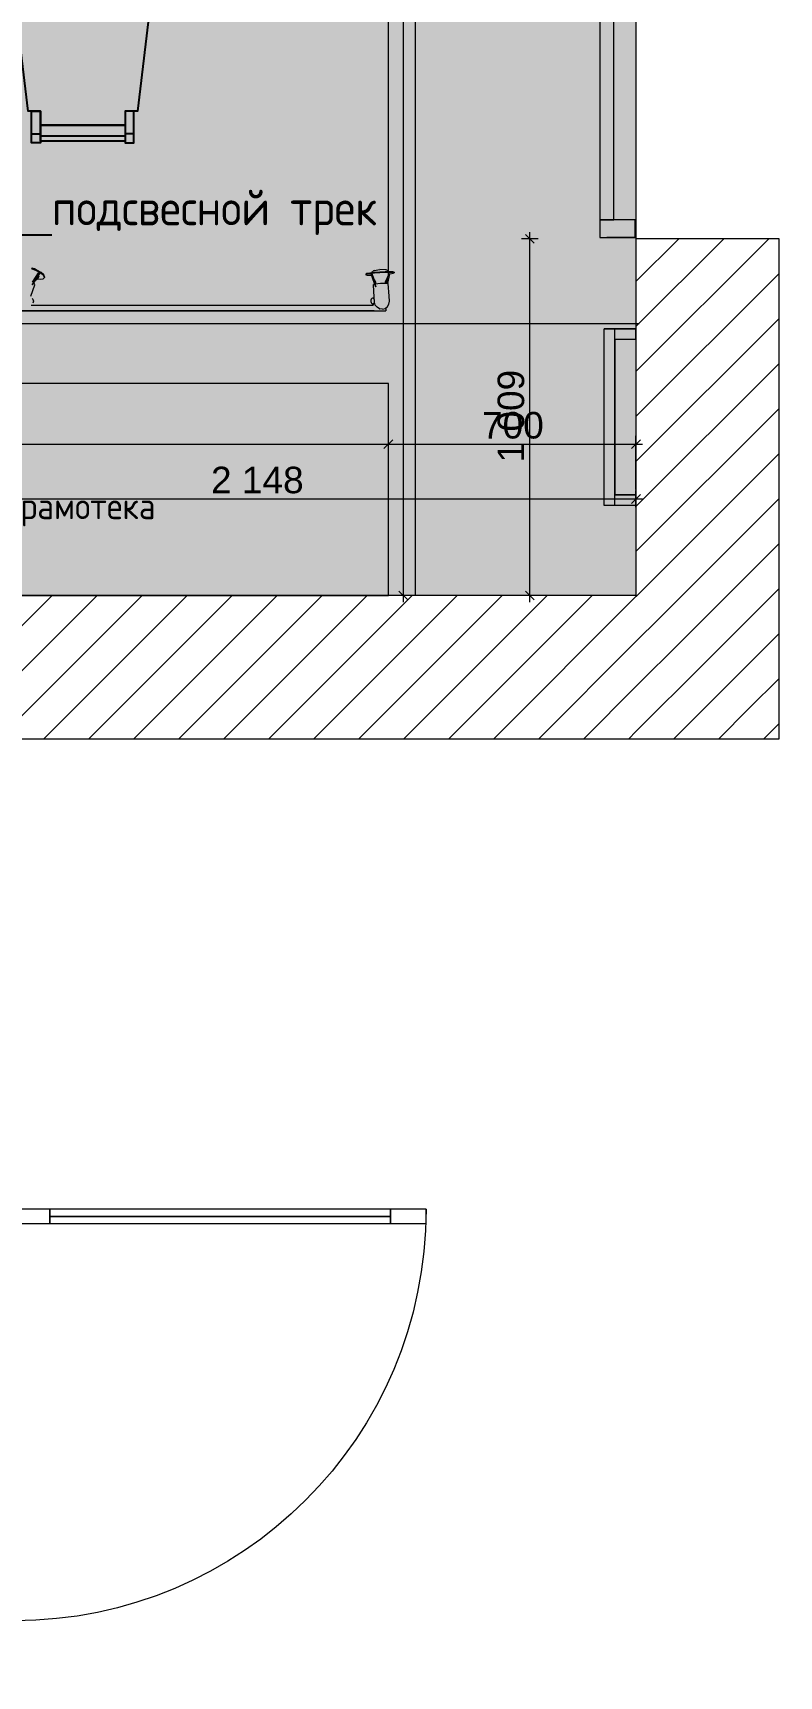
# Model space of a CAD drawing. Header units: millimetres. Extents: x 2336463 to 2579121, y 595385 to 778077.
# Drawn here: x 2487790 to 2489901, y 709188 to 713837 of the extents above; entities that cross this region are included whole.
import ezdxf

# ---------------------------------------------------------------- set-up
doc = ezdxf.new("R2010")
doc.units = ezdxf.units.MM
doc.header["$MEASUREMENT"] = 0
for name, color, linetype, lineweight in [('+комнаты_Ном._пера__1', 7, 'Continuous', 13), ('+план полов_Ном._пера__1', 7, 'Continuous', 13), ('1 Планировка_Ном._пера__1', 7, 'Continuous', 13), ('MEP - Электрооборудование.ЭО_Ном._пера__1', 7, 'Continuous', 13), ('MEP - Электрооборудование.ЭО_Ном._пера__101', 252, 'Continuous', 5), ('Двери ARCHICAD_Ном._пера__1', 7, 'Continuous', 13), ('сит план_Ном._пера__1', 7, 'Continuous', 13)]:
    doc.layers.add(name, color=color, linetype=linetype, lineweight=lineweight)
for name, color, linetype, lineweight, true_color in [('+комнаты_Ном._пера__177', 7, 'Continuous', 5, 0xf7e046), ('+обмер_Ном._пера__242', 7, 'Continuous', 13, 0x1b55b5), ('+радиаторы_Ном._пера__58', 7, 'Continuous', 5, 0xdf0000), ('+размер планировка_Ном._пера__242', 7, 'Continuous', 13, 0x1b55b5), ('1 Планировка размеры_Ном._пера__242', 7, 'Continuous', 13, 0x1b55b5), ('MEP - Электрооборудование.ЭО_Ном._пера__58', 7, 'Continuous', 5, 0xdf0000), ('Интерьер - Мебель_Ном._пера__62', 7, 'Continuous', 25, 0xaaaaaa), ('сит план_Ном._пера__87', 7, 'Continuous', 20, 0x6a6a6a)]:
    doc.layers.add(name, color=color, linetype=linetype, lineweight=lineweight, true_color=true_color)
for name, color, linetype in [('+обмер', 7, 'Continuous'), ('1 Планировка', 7, 'Continuous'), ('1 Планировка размеры', 7, 'Continuous'), ('сит план', 7, 'Continuous')]:
    doc.layers.add(name, color=color, linetype=linetype)
doc.styles.add('СГЕНЕРИР_СТИЛЬ_1', font='arial.ttf')
doc.styles.add('СГЕНЕРИР_СТИЛЬ_3', font='isocp.shx')
doc.styles.add('СГЕНЕРИР_СТИЛЬ_4', font='isocp.shx')
doc.dimstyles.new('СГЕНЕРИР_СТИЛЬ__1', dxfattribs={"dimtxt": 75, "dimasz": 23.75, "dimexe": 0.18, "dimexo": 300, "dimgap": 0, "dimtad": 1, "dimtih": 1, "dimtoh": 1, "dimdec": 0, "dimzin": 0, "dimdsep": 46, "dimtxsty": 'СГЕНЕРИР_СТИЛЬ_1', "dimblk": 'ARROWHEAD_6', "dimblk1": 'ARROWHEAD_6', "dimblk2": 'ARROWHEAD_6', "dimcen": 0.09, "dimclrd": 256, "dimclre": 256, "dimclrt": 256, "dimazin": 0, "dimtfac": 1, "dimtdec": 4, "dimtmove": 0, "dimatfit": 3, "dimfxl": 0, "dimtolj": 1, "dimtzin": 0, "dimarcsym": 0})
doc.dimstyles.new('СГЕНЕРИР_СТИЛЬ__11', dxfattribs={"dimtxt": 0.18, "dimasz": 91.2, "dimexe": 0.18, "dimexo": 0.0625, "dimgap": 0, "dimtad": 0, "dimtih": 1, "dimtoh": 1, "dimdec": 4, "dimzin": 0, "dimdsep": 46, "dimcen": 0.09, "dimadec": 0, "dimazin": 0, "dimtfac": 1, "dimtdec": 4, "dimtmove": 0, "dimatfit": 3, "dimldrblk": 'ARROWHEAD_11', "dimfxl": 0, "dimtolj": 1, "dimtzin": 0, "dimarcsym": 0})
doc.dimstyles.new('СГЕНЕРИР_СТИЛЬ__2', dxfattribs={"dimtxt": 75, "dimasz": 23.75, "dimexe": 0.18, "dimexo": 300, "dimgap": 0, "dimtad": 1, "dimdec": 0, "dimzin": 0, "dimdsep": 46, "dimtxsty": 'СГЕНЕРИР_СТИЛЬ_1', "dimblk": 'ARROWHEAD_6', "dimblk1": 'ARROWHEAD_6', "dimblk2": 'ARROWHEAD_6', "dimcen": 0.09, "dimclrd": 256, "dimclre": 256, "dimclrt": 256, "dimazin": 0, "dimtfac": 1, "dimtdec": 4, "dimtmove": 0, "dimatfit": 3, "dimfxl": 0, "dimtolj": 1, "dimtzin": 0, "dimarcsym": 0})
pattern_1 = [(45, (2086872.015, 585813.69), (-63.639609, 63.639609), [])]

# ---------------------------------------------------------------- blocks, each defined once
blk = doc.blocks.new('Перекрытие_10', base_point=(2485748.3, 712844.9))
at = {"layer": '1 Планировка_Ном._пера__1', "color": 7, "linetype": 'Continuous', "lineweight": 13, "flags": 128}
blk.add_lwpolyline([(2485748.3, 712844.9), (2485748.3, 712245.3), (2488795.8, 712245.3), (2488795.8, 712844.9)], close=True, dxfattribs=at)
blk = doc.blocks.new('Однопольная Дверь 25_2')
at = {"layer": 'Двери ARCHICAD_Ном._пера__1', "color": 7, "linetype": 'Continuous', "lineweight": 13}
for p, q in [((542, 1064), (542, 1164)), ((542, 1164), (582, 1164)), ((582, 1164), (582, 1064)), ((582, 1064), (542, 1064)), ((562, 1064), (562, 100)), ((542, 0), (542, 100)), ((542, 100), (582, 100)), ((582, 100), (582, 0)), ((-647, 0), (-647, 19)), ((-647, 19), (-597, 19)), ((-597, 0), (-647, 0)), ((-610, 0), (-647, 0)), ((-610, 0), (-647, 0)), ((-582, 0), (-610, 0)), ((-610, 0), (-610, -115)), ((-610, 0), (-610, -115)), ((-610, 0), (-610, -115)), ((-597, 19), (-597, 0)), ((-582, -40), (-582, 0)), ((582, 0), (542, 0)), ((610, 0), (582, 0)), ((582, 0), (582, -40)), ((597, 19), (647, 19)), ((597, 0), (597, 19)), ((647, 0), (597, 0)), ((610, -115), (610, 0)), ((610, 0), (610, -115)), ((610, 0), (610, -115)), ((610, 0), (647, 0)), ((610, 0), (647, 0)), ((647, 19), (647, 0)), ((-570, -40), (-582, -40)), ((-570, -115), (-570, -40)), ((582, -40), (570, -40)), ((570, -40), (570, -115)), ((-610, -150), (-610, -115)), ((-610, -115), (-585, -115)), ((-610, -115), (-570, -115)), ((-610, -115), (-610, -150)), ((-610, -115), (-610, -150)), ((-585, -115), (-585, -150)), ((570, -115), (610, -115)), ((585, -150), (585, -115)), ((585, -115), (610, -115)), ((610, -115), (610, -150)), ((610, -115), (610, -150)), ((610, -115), (610, -150)), ((-647, -169), (-647, -150)), ((-647, -150), (-597, -150)), ((-610, -150), (-647, -150)), ((-610, -150), (-647, -150)), ((-597, -169), (-647, -169)), ((-585, -150), (-610, -150)), ((-597, -150), (-597, -169)), ((610, -150), (585, -150)), ((597, -150), (647, -150)), ((597, -169), (597, -150)), ((647, -169), (597, -169)), ((610, -150), (647, -150)), ((610, -150), (647, -150)), ((647, -150), (647, -169))]:
    blk.add_line(p, q, dxfattribs=at)
at = {"layer": 'Двери ARCHICAD_Ном._пера__1', "color": 7, "linetype": 'Continuous', "lineweight": 13, "flags": 128}
for points in [[(562, 1064), (562, 100), (542, 100), (542, 1064)], [(582, 1064), (582, 100), (562, 100), (562, 1064)]]:
    blk.add_lwpolyline(points, close=True, dxfattribs=at)
at = {"layer": 'Двери ARCHICAD_Ном._пера__1', "color": 7, "linetype": 'Continuous', "lineweight": 13}
blk.add_arc((582, 0), 1164, 90, 180, dxfattribs=at)
blk = doc.blocks.new('Стена_191', base_point=(2487737.9, 692966.8))
at = {"layer": 'Двери ARCHICAD_Ном._пера__1', "color": 7, "linetype": 'Continuous', "lineweight": 13, "xscale": -1, "zscale": 1000, "rotation": 269.9989164459284}
blk.add_blockref('Однопольная Дверь 25_2', (2487738.3, 709926.9), dxfattribs=at)
blk = doc.blocks.new('Стена_194', base_point=(2487738.3, 711840.1))
at = {"layer": 'сит план_Ном._пера__87', "linetype": 'Continuous', "lineweight": 20, "true_color": 0x6a6a6a}
h = blk.add_hatch(dxfattribs=at)
h.set_pattern_fill('Блоки_Бетонные_Эффективные', color=251, style=0, pattern_type=2)
h.set_pattern_definition(pattern_1)
h.paths.add_polyline_path([(2489496.3, 712245.1), (2487738.3, 712245.1), (2487738.3, 711840.1), (2489496.3, 711840.1)])
h = blk.add_hatch(dxfattribs=at)
h.set_pattern_fill('Блоки_Бетонные_Эффективные', color=251, style=0, pattern_type=2)
h.set_pattern_definition(pattern_1)
h.paths.add_polyline_path([(2489496.3, 712245.1), (2489901.3, 711840.1), (2489901.3, 712245.1)])
h = blk.add_hatch(dxfattribs=at)
h.set_pattern_fill('Блоки_Бетонные_Эффективные', color=251, style=0, pattern_type=2)
h.set_pattern_definition(pattern_1)
h.paths.add_polyline_path([(2489496.3, 711840.1), (2489901.3, 711840.1), (2489496.3, 712245.1)])
at = {"layer": 'сит план_Ном._пера__1', "color": 7, "linetype": 'Continuous', "lineweight": 13, "flags": 128}
for points in [[(2489496.3, 712245.1), (2487348.3, 712245.1)], [(2489901.3, 711840.1), (2489901.3, 712245.1)], [(2487738.3, 711840.1), (2489901.3, 711840.1)]]:
    blk.add_lwpolyline(points, dxfattribs=at)
blk = doc.blocks.new('Стена_195', base_point=(2489901.3, 711840.1))
at = {"layer": 'сит план_Ном._пера__87', "linetype": 'Continuous', "lineweight": 20, "true_color": 0x6a6a6a}
h = blk.add_hatch(dxfattribs=at)
h.set_pattern_fill('Блоки_Бетонные_Эффективные', color=251, style=0, pattern_type=2)
h.set_pattern_definition(pattern_1)
h.paths.add_polyline_path([(2489901.3, 712245.1), (2489901.3, 713254.3), (2489496.3, 713254.3), (2489496.3, 712245.1)])
at = {"layer": 'сит план_Ном._пера__1', "color": 7, "linetype": 'Continuous', "lineweight": 13, "flags": 128}
for points in [[(2489901.3, 713254.3), (2489496.3, 713254.3)], [(2489496.3, 713254.3), (2489496.3, 712245.1)], [(2489901.3, 712245.1), (2489901.3, 713254.3)]]:
    blk.add_lwpolyline(points, dxfattribs=at)
blk = doc.blocks.new('Ворота Гаражные Раздвижные Вертикальные 25_2')
at = {"layer": 'Двери ARCHICAD_Ном._пера__1', "color": 7, "linetype": 'Continuous', "lineweight": 13}
for p, q in [((-1707.5, 0), (-1757.5, 0)), ((-1757.5, 0), (-1757.5, -100)), ((1707.5, 0), (-1707.5, 0)), ((-1707.5, 0), (-1707.5, -40)), ((-1707.5, -100), (-1707.5, 0)), ((1707.5, -40), (1707.5, 0)), ((1757.5, 0), (1707.5, 0)), ((1707.5, 0), (1707.5, -100)), ((1757.5, -100), (1757.5, 0)), ((-1757.5, -100), (-1757.5, -20)), ((-1757.5, -100), (-1757.5, -20)), ((-1707.5, -40), (1707.5, -40)), ((1757.5, -100), (1757.5, -20)), ((1757.5, -100), (1757.5, -20)), ((-1757.5, -100), (-1707.5, -100)), ((1707.5, -100), (1757.5, -100))]:
    blk.add_line(p, q, dxfattribs=at)
blk = doc.blocks.new('Стена_196', base_point=(2489493.7, 713257.9))
at = {"layer": 'сит план_Ном._пера__1', "color": 7, "linetype": 'Continuous', "lineweight": 13}
for p, q in [((2489493.7, 716772.9), (2489413.7, 716772.9)), ((2489493.7, 713257.9), (2489413.7, 713257.9))]:
    blk.add_line(p, q, dxfattribs=at)
at = {"layer": 'Двери ARCHICAD_Ном._пера__1', "color": 7, "linetype": 'Continuous', "lineweight": 13, "zscale": 1000, "rotation": 90}
blk.add_blockref('Ворота Гаражные Раздвижные Вертикальные 25_2', (2489393.7, 715015.4), dxfattribs=at)
blk = doc.blocks.new('Обеденная Группа с Прямоугольным Столом 25')
at = {"layer": 'Интерьер - Мебель_Ном._пера__62', "color": 253, "linetype": 'Continuous', "lineweight": 25, "true_color": 0xaaaaaa}
for p, q in [((655.3, 1075), (680.3, 1075)), ((680.3, 1080), (919.7, 1080)), ((944.7, 1075), (919.7, 1075))]:
    blk.add_line(p, q, dxfattribs=at)
at = {"layer": 'Интерьер - Мебель_Ном._пера__62', "color": 253, "linetype": 'Continuous', "lineweight": 25, "true_color": 0xaaaaaa, "flags": 128}
for points in [[(655.3, 1010), (680.3, 1010), (680.3, 1100), (655.3, 1100)], [(680.3, 1050), (919.7, 1050), (919.7, 1095), (680.3, 1095)], [(944.7, 1010), (919.7, 1010), (919.7, 1100), (944.7, 1100)], [(600, 630), (1000, 630), (954.8, 1010), (919.7, 1010), (919.7, 1050), (680.3, 1050), (680.3, 1010), (645.2, 1010)]]:
    blk.add_lwpolyline(points, close=True, dxfattribs=at)
blk = doc.blocks.new('Радиатор с Горизонтальными Трубами 25')
at = {"layer": '+радиаторы_Ном._пера__58', "color": 12, "linetype": 'Continuous', "lineweight": 5, "true_color": 0xdf0000}
for p, q in [((0, 90), (0, 0)), ((0, 90), (30, 90)), ((30, 90), (30, 30)), ((470, 90), (470, 30)), ((470, 90), (500, 90)), ((500, 90), (500, 0)), ((0, 30), (500, 30)), ((0, 0), (500, 0))]:
    blk.add_line(p, q, dxfattribs=at)
at = {"layer": '+радиаторы_Ном._пера__58', "color": 12, "linetype": 'Continuous', "lineweight": 5, "true_color": 0xdf0000, "flags": 128}
blk.add_lwpolyline([(0, 90), (0, 0), (500, 0), (500, 90), (470, 90), (470, 30), (30, 30), (30, 90)], close=True, dxfattribs=at)
blk = doc.blocks.new('Набор Источников Света Настенный 25')
at = {"layer": 'MEP - Электрооборудование.ЭО_Ном._пера__58', "color": 12, "linetype": 'Continuous', "lineweight": 5, "true_color": 0xdf0000}
for p, q in [((1500, 0), (-1500, 0)), ((-1508.7, -19.6), (-1509.8, -27.7)), ((-1509.8, -27.7), (-1508.8, -41.6)), ((-1508.8, -41.6), (-1506.4, -77.3)), ((-1504.6, -12.5), (-1508.7, -19.6)), ((-1498.2, -7.5), (-1504.6, -12.5)), ((-1500, -8), (-1500, 0)), ((-1500, -8.9), (-1500, -8)), ((-1497.6, -7.2), (-1498.2, -7.5)), ((-1490.2, -5.3), (-1497.6, -7.2)), ((-1490.2, -5.3), (-1482.8, -6.2)), ((-1482.1, -6.4), (-1482.8, -6.2)), ((-1482.1, -6.4), (-1475, -10.4)), ((-1475, -10.4), (-1470, -16.9)), ((-1470, -16.9), (-1467.9, -24.8)), ((-1467.1, -22.9), (-1467.9, -25.1)), ((-1467.9, -24.8), (-1466.9, -38.7)), ((-1467.4, -32.3), (-1466.3, -34.2)), ((-1465.4, -20.9), (-1467.1, -22.9)), ((-1467.1, -36), (-1462.2, -36)), ((-1466.9, -38.7), (-1464.5, -74.4)), ((-1466.3, -34.2), (-1464.4, -35.7)), ((-1466, -20), (-1463.3, -20)), ((-1463.3, -20), (-1465.4, -20.9)), ((-1464.4, -35.7), (-1462.2, -36)), ((-496.4, -16), (-1463.6, -16)), ((-1463.6, -20), (-1463.6, -16)), ((-1461.2, -20.3), (-1463.3, -20)), ((-1462.2, -36), (-1460.2, -35.1)), ((-1459.3, -21.8), (-1461.2, -20.3)), ((-1460.2, -35.1), (-1458.5, -33.1)), ((-1457.9, -24.2), (-1459.3, -21.8)), ((-1458.5, -33.1), (-1457.5, -30.3)), ((-1457.3, -27.2), (-1457.9, -24.2)), ((-1457.5, -30.3), (-1457.3, -27.2)), ((-495.6, -41.9), (-506.7, -74.2)), ((-502.7, -27.6), (-502.1, -24.5)), ((-502.4, -30.6), (-502.7, -27.6)), ((-501.3, -33.3), (-502.4, -30.6)), ((-502.1, -24.5), (-500.8, -22)), ((-499.5, -35.2), (-501.3, -33.3)), ((-1510.5, -105.4), (-1504, -77.8)), ((-1506.4, -77.3), (-1506.4, -77.4)), ((-1506.4, -77.4), (-1504.6, -77.8)), ((-1501.4, -77.9), (-1505.3, -96.4)), ((-1504.6, -77.8), (-1499.9, -78)), ((-1500.7, -77.9), (-1504.3, -95)), ((-1498.5, -83.2), (-1504.2, -94.8)), ((-1499.9, -78), (-1493, -77.8)), ((-1498.2, -77.9), (-1498.5, -83.2)), ((-1493, -77.8), (-1485, -77.4)), ((-1485, -77.4), (-1477, -76.7)), ((-1477, -76.7), (-1471.1, -76)), ((-1472.6, -76.2), (-1471.5, -81.3)), ((-1457.8, -105.4), (-1471.7, -68.2)), ((-1471.5, -81.3), (-1467.3, -87.7)), ((-1471.3, -76), (-1461.1, -105.4)), ((-1457.1, -105.3), (-1470.8, -68.6)), ((-1468.2, -75.5), (-1465.9, -75.1)), ((-1465.9, -75.1), (-1464.5, -74.5)), ((-1464.5, -74.4), (-1464.5, -74.5)), ((-530.4, -91.2), (-533.9, -95)), ((-521.7, -89.9), (-530.4, -91.2)), ((-513.3, -90.8), (-521.7, -89.9)), ((-521.4, -107.2), (-499.2, -74)), ((-520.8, -107.7), (-498.3, -74)), ((-500.5, -81.2), (-517.6, -107.7)), ((-513.9, -91.1), (-516, -93.3)), ((-509.5, -88.6), (-513.9, -91.1)), ((-508.2, -87.5), (-509.5, -88.6)), ((-506.7, -74.2), (-505.5, -77.2)), ((-506.7, -74.2), (-506.7, -74.2)), ((-505.5, -77.2), (-502.8, -79.5)), ((-1520.7, -106.8), (-1523.4, -108)), ((-1523.4, -108), (-1520, -108.9)), ((-1523.2, -110), (-1523.4, -108)), ((-1523.2, -110), (-1519.8, -110.9)), ((-1512.3, -105.3), (-1520.7, -106.8)), ((-1520, -108.9), (-1511, -109.2)), ((-1519.8, -110.9), (-1510.9, -111.2)), ((-1510.4, -105), (-1512.3, -105.3)), ((-1511, -109.2), (-1497.9, -108.9)), ((-1510.9, -111.2), (-1497.7, -110.9)), ((-1508, -105.4), (-1510.5, -105.4)), ((-1507.4, -99.5), (-1508.3, -103.2)), ((-1508.3, -103.2), (-1507.9, -107)), ((-1504.2, -94.8), (-1507.4, -99.5)), ((-1506.4, -111.1), (-1504, -114.1)), ((-1504, -114.1), (-1500.5, -116.2)), ((-1500.5, -116.2), (-1499, -116.6)), ((-1499, -116.6), (-1482.6, -117.7)), ((-1497.9, -108.9), (-1482.5, -108)), ((-1497.7, -110.9), (-1482.4, -110)), ((-1466.3, -114.3), (-1482.6, -117.7)), ((-1482.5, -108), (-1467.3, -106.8)), ((-1482.4, -110), (-1467.2, -108.7)), ((-1467.3, -106.8), (-1454.6, -105.3)), ((-1467.2, -108.7), (-1454.5, -107.3)), ((-1466.3, -114.3), (-1465.1, -113.8)), ((-1462, -111.2), (-1465.1, -113.8)), ((-1460, -107.9), (-1462, -111.2)), ((-1461.1, -105.4), (-1457.8, -105.4)), ((-1455.9, -101.4), (-1458.6, -101.4)), ((-1457.1, -105.3), (-1457.8, -105.4)), ((-1447, -101.7), (-1455.9, -101.4)), ((-1454.6, -105.3), (-1446.3, -103.8)), ((-1454.5, -107.3), (-1446.1, -105.8)), ((-1443.6, -102.5), (-1447, -101.7)), ((-1446.3, -103.8), (-1443.6, -102.5)), ((-1446.1, -105.8), (-1443.4, -104.5)), ((-1443.4, -104.5), (-1443.6, -102.5)), ((-534.5, -96.8), (-533.9, -95)), ((-534.5, -96.8), (-532.2, -102.4)), ((-533.9, -95), (-531.6, -100.6)), ((-532.2, -102.4), (-524.5, -109)), ((-531.6, -100.6), (-523.9, -107.2)), ((-524.5, -109), (-512.5, -115.7)), ((-523.9, -107.2), (-511.9, -113.9)), ((-521.4, -107.2), (-520.8, -107.7)), ((-517.6, -107.7), (-520.8, -107.7)), ((-518.1, -96.3), (-519.2, -99.7)), ((-516, -93.3), (-518.1, -96.3)), ((-512.5, -115.7), (-498.1, -121.3)), ((-511.9, -113.9), (-497.5, -119.5)), ((-510.8, -116.4), (-506.1, -119)), ((-506.1, -119), (-499.6, -121.5))]:
    blk.add_line(p, q, dxfattribs=at)
blk = doc.blocks.new('*D2330', base_point=(2086872, 585813.7))
at = {"layer": '1 Планировка размеры_Ном._пера__242', "color": 152, "linetype": 'Continuous', "lineweight": 13, "true_color": 0x1b55b5}
for p, q in [((2488343.8, 715911.6), (2488318.8, 715886.6)), ((2488331.3, 714325.7), (2488331.3, 715922.5)), ((2488783.3, 715886.6), (2488808.3, 715911.6)), ((2488795.8, 713144.9), (2488795.8, 715922.5)), ((2488331.3, 715899.1), (2488795.8, 715899.1)), ((2488795.8, 715899.1), (2488814.6, 715899.1))]:
    blk.add_line(p, q, dxfattribs=at)
at = {"layer": '1 Планировка размеры_Ном._пера__242', "color": 152, "lineweight": 13, "true_color": 0x1b55b5, "insert": (2488478.2, 715914.1), "char_height": 75, "attachment_point": 7, "style": 'СГЕНЕРИР_СТИЛЬ_1'}
blk.add_mtext('\\A1;{\\pql;\\fArial|b0|i0|c204|p38;465}', dxfattribs=at)
blk = doc.blocks.new('ARROWHEAD_6')
at = {"color": 0, "linetype": 'Continuous', "lineweight": 0}
for p, q in [((0, 0), (-1, 0)), ((-0.5, -0.5), (0.5, 0.5))]:
    blk.add_line(p, q, dxfattribs=at)
blk = doc.blocks.new('*D2334', base_point=(2086872, 585813.7))
at = {"layer": '1 Планировка размеры_Ном._пера__242', "color": 152, "linetype": 'Continuous', "lineweight": 13, "true_color": 0x1b55b5}
for p, q in [((2488031.3, 714025.7), (2487024.9, 714025.7)), ((2487035.9, 714038.2), (2487060.9, 714013.2)), ((2487048.4, 712844.9), (2487048.4, 714025.7)), ((2487071.8, 712844.9), (2486048.3, 712844.9)), ((2487035.9, 712857.4), (2487060.9, 712832.4))]:
    blk.add_line(p, q, dxfattribs=at)
at = {"layer": '1 Планировка размеры_Ном._пера__242', "color": 152, "lineweight": 13, "true_color": 0x1b55b5, "insert": (2487033.4, 713307.1), "char_height": 75, "attachment_point": 7, "rotation": 90, "style": 'СГЕНЕРИР_СТИЛЬ_1'}
blk.add_mtext('\\A1;{\\pql;\\fArial|b0|i0|c204|p38;1\xa0181}', dxfattribs=at)
blk = doc.blocks.new('*D2552', base_point=(2086872, 585813.7))
at = {"layer": '+обмер_Ном._пера__242', "color": 152, "linetype": 'Continuous', "lineweight": 13, "true_color": 0x1b55b5}
for p, q in [((2487329.5, 712518.4), (2487348.3, 712518.4)), ((2487360.8, 712530.9), (2487335.8, 712505.9)), ((2487348.3, 712494.9), (2487348.3, 712541.8)), ((2487348.3, 712518.4), (2489496.3, 712518.4)), ((2489483.8, 712505.9), (2489508.8, 712530.9)), ((2489496.3, 712494.9), (2489496.3, 712541.8)), ((2489496.3, 712518.4), (2489515, 712518.4))]:
    blk.add_line(p, q, dxfattribs=at)
at = {"layer": '+обмер_Ном._пера__242', "color": 152, "lineweight": 13, "true_color": 0x1b55b5, "insert": (2488294.1, 712533.4), "char_height": 75, "attachment_point": 7, "style": 'СГЕНЕРИР_СТИЛЬ_1'}
blk.add_mtext('\\A1;{\\pql;\\fArial|b0|i0|c204|p38;2\xa0148}', dxfattribs=at)
blk = doc.blocks.new('*D2583', base_point=(2086872, 585813.7))
at = {"layer": '+обмер_Ном._пера__242', "color": 152, "linetype": 'Continuous', "lineweight": 13, "true_color": 0x1b55b5}
for p, q in [((2489219.4, 713254.3), (2489172.6, 713254.3)), ((2489208.5, 713241.8), (2489183.5, 713266.8)), ((2489196, 713254.3), (2489196, 713273)), ((2489196, 712245.1), (2489196, 713254.3)), ((2489219.4, 712245.1), (2489172.6, 712245.1)), ((2489183.5, 712257.6), (2489208.5, 712232.6)), ((2489196, 712226.3), (2489196, 712245.1))]:
    blk.add_line(p, q, dxfattribs=at)
at = {"layer": '+обмер_Ном._пера__242', "color": 152, "lineweight": 13, "true_color": 0x1b55b5, "insert": (2489181, 712621.5), "char_height": 75, "attachment_point": 7, "rotation": 90, "style": 'СГЕНЕРИР_СТИЛЬ_1'}
blk.add_mtext('\\A1;{\\pql;\\fArial|b0|i0|c204|p38;1\xa0009}', dxfattribs=at)
blk = doc.blocks.new('*D2607', base_point=(2086872, 585813.7))
at = {"layer": '+обмер_Ном._пера__242', "color": 152, "linetype": 'Continuous', "lineweight": 13, "true_color": 0x1b55b5}
for p, q in [((2488838.2, 716951.3), (2488838.2, 716970)), ((2488861.6, 716951.3), (2486682.1, 716951.3)), ((2488850.7, 716938.8), (2488825.7, 716963.8)), ((2488838.2, 712245.1), (2488838.2, 716951.3)), ((2488861.6, 712245.1), (2487648.3, 712245.1)), ((2488825.7, 712257.6), (2488850.7, 712232.6)), ((2488838.2, 712226.3), (2488838.2, 712245.1))]:
    blk.add_line(p, q, dxfattribs=at)
at = {"layer": '+обмер_Ном._пера__242', "color": 152, "lineweight": 13, "true_color": 0x1b55b5, "insert": (2488823.2, 714470), "char_height": 75, "attachment_point": 7, "rotation": 90, "style": 'СГЕНЕРИР_СТИЛЬ_1'}
blk.add_mtext('\\A1;{\\pql;\\fArial|b0|i0|c204|p38;4\xa0706}', dxfattribs=at)
blk = doc.blocks.new('*D3296', base_point=(2086872, 585813.7))
at = {"layer": '1 Планировка размеры_Ном._пера__242', "color": 152, "linetype": 'Continuous', "lineweight": 13, "true_color": 0x1b55b5}
for p, q in [((2485748.3, 712649.8), (2485748.3, 712696.7)), ((2488795.8, 712649.8), (2488795.8, 712696.7)), ((2485729.5, 712673.2), (2485748.3, 712673.2)), ((2485760.8, 712685.7), (2485735.8, 712660.7)), ((2485748.3, 712673.2), (2488795.8, 712673.2)), ((2488808.3, 712685.7), (2488783.3, 712660.7))]:
    blk.add_line(p, q, dxfattribs=at)
at = {"layer": '1 Планировка размеры_Ном._пера__242', "color": 152, "lineweight": 13, "true_color": 0x1b55b5, "insert": (2487143.8, 712688.2), "char_height": 75, "attachment_point": 7, "style": 'СГЕНЕРИР_СТИЛЬ_1'}
blk.add_mtext('\\A1;{\\pql;\\fArial|b0|i0|c204|p38;3\xa0048}', dxfattribs=at)
blk = doc.blocks.new('*D3297', base_point=(2086872, 585813.7))
at = {"layer": '1 Планировка размеры_Ном._пера__242', "color": 152, "linetype": 'Continuous', "lineweight": 13, "true_color": 0x1b55b5}
for p, q in [((2488795.8, 712649.8), (2488795.8, 712696.7)), ((2489496.3, 712545.1), (2489496.3, 712696.7)), ((2488808.3, 712685.7), (2488783.3, 712660.7)), ((2488795.8, 712673.2), (2489496.3, 712673.2)), ((2489483.8, 712660.7), (2489508.8, 712685.7)), ((2489496.3, 712673.2), (2489515, 712673.2))]:
    blk.add_line(p, q, dxfattribs=at)
at = {"layer": '1 Планировка размеры_Ном._пера__242', "color": 152, "lineweight": 13, "true_color": 0x1b55b5, "insert": (2489060.7, 712688.2), "char_height": 75, "attachment_point": 7, "style": 'СГЕНЕРИР_СТИЛЬ_1'}
blk.add_mtext('\\A1;{\\pql;\\fArial|b0|i0|c204|p38;700}', dxfattribs=at)
blk = doc.blocks.new('ARROWHEAD_11')
at = {"color": 0, "linetype": 'Continuous', "lineweight": 0}
blk.add_line((0, 0), (-1, 0), dxfattribs=at)
at = {"color": 0, "linetype": 'Continuous', "lineweight": 0, "const_width": 0.25, "flags": 128}
blk.add_lwpolyline([(-0.125, 0, 1), (0.125, 0, 1)], format="xyb", close=True, dxfattribs=at)

msp = doc.modelspace()

# ---------------------------------------------------------------- hatches: boundary and pattern name
at = {"layer": '+комнаты_Ном._пера__177', "linetype": 'Continuous', "lineweight": 0, "true_color": 0x3d3811}
h = msp.add_hatch(color=48, dxfattribs=at)
h.paths.add_polyline_path([(2480886.4, 712830.7), (2480886.4, 717258.1), (2482252.3, 717258.1), (2482252.3, 716570.8), (2482752.4, 716570.8), (2482752.4, 716951.3), (2489496.3, 716951.3), (2489496.3, 712245.1), (2487348.3, 712245.1), (2487348.3, 712127), (2483444.5, 712127), (2482994, 712127), (2481140.3, 712127), (2481140.3, 712597.5), (2481140.3, 712830.7)])
h.paths.add_polyline_path([(2482703.1, 713805.5), (2482703.1, 712597.5), (2482994, 712597.5), (2482994, 712937.3), (2483444.5, 712937.3), (2483444.5, 713537.3), (2483003.3, 713537.3), (2483003.3, 713805.5)], flags=0)
at = {"layer": '+план полов_Ном._пера__1', "linetype": 'Continuous', "lineweight": 13}
h = msp.add_hatch(dxfattribs=at)
h.set_pattern_fill('Сетка_1200х1200', style=0, pattern_type=2)
h.set_pattern_definition([(0, (2086872, 585813.7), (0, 1200), []), (90, (2086872, 585813.7), (-1200, 0), [])])
h.paths.add_polyline_path([(2478948.1, 710628.3), (2478948.1, 710879.9), (2473847.1, 710879.9), (2473847.1, 712656.4), (2473848.4, 712656.4), (2473848.4, 713484.4), (2474150.3, 713484.4), (2474150.3, 713861), (2474150.3, 714834.8), (2474655.3, 714834.8), (2474655.3, 715512.1), (2474052.4, 715512.1), (2474052.4, 716500.4), (2474050.3, 716500.4), (2474050.3, 716965.8), (2477335.2, 716965.8), (2477335.2, 717312), (2479008.9, 717312), (2479008.9, 716985.8), (2479267.2, 716985.8), (2480877.3, 716985.8), (2480877.3, 717315.8), (2482252.3, 717315.8), (2482252.3, 716570.8), (2482755, 716570.8), (2482755, 716961), (2484448.1, 716961), (2484727.4, 716961), (2484727.4, 717281.3), (2486379.8, 717281.3), (2486379.8, 716944.3), (2486588.1, 716944.3), (2486588.1, 716945.3), (2489504.9, 716945.3), (2489504.9, 712656.7), (2489504.9, 712245.1), (2487540, 712245.1), (2487540, 712245.9), (2487348.6, 712245.9), (2485984.9, 712245.9), (2485984.9, 712125.1), (2487348.6, 712125.1), (2487348.6, 711366.5), (2487540, 711366.5), (2487579.8, 711366.5), (2487579.8, 709148.7), (2487579.8, 709135.4), (2485986.6, 709135.4), (2485986.6, 708847.9), (2485986.7, 708847.9), (2485986.7, 701807.7), (2485986.7, 701507.1), (2485986.7, 697660.1), (2485988, 697660.1), (2485988, 694310.7), (2485986.7, 694310.7), (2485986.7, 694010.7), (2487589.3, 694010.7), (2487589.3, 690742.6), (2487516.5, 690736.1, -0.000118), (2487516.6, 690735.6), (2487587.2, 690742.4, -0.000396), (2487587.3, 690740.2, -0.342625), (2486386.8, 689334.6, -0.000421), (2486384.5, 689334.3), (2486384.8, 689332.2), (2483593.3, 689332.2), (2479499.4, 689332.2), (2478989.4, 689332.2), (2478989.4, 690566.8), (2478899.4, 690566.8), (2478899.4, 692071.8), (2479409.7, 692071.8), (2479409.7, 692610.8), (2478994.4, 692610.8), (2478994.4, 693615.4), (2479499.4, 693615.4), (2481099.4, 693615.4), (2481099.4, 694103.2), (2482744.3, 694103.2), (2482744.3, 693615.4), (2483349.3, 693615.4), (2483349.3, 694010.7), (2484745.7, 694010.7), (2484745.7, 697660.1), (2484747.1, 697660.1), (2484747.1, 701507.1), (2484747.1, 702214.4), (2483392.7, 702214.4), (2483392.7, 704178), (2482933.1, 704178), (2482698.2, 704178), (2482698.2, 701224.7), (2481074.4, 701224.7), (2481074.4, 704011), (2480462.2, 704011), (2480462.2, 703617), (2479416.3, 703617), (2479416.3, 703616.4), (2478567.2, 703616.4), (2478567.2, 703599.4), (2475467.2, 703599.4), (2475467.2, 705401.1), (2473877.2, 705401.1), (2473877.2, 706611.6), (2474188.4, 706611.6), (2474188.4, 707984.1), (2473844.2, 707984.1), (2473844.2, 710628.3)])
h.paths.add_polyline_path([(2480553.3, 710237), (2480841.9, 710237), (2480841.9, 708271.4), (2480841.9, 707227.4), (2480841.9, 706912.3), (2481733.8, 706912.3), (2481733.8, 706985.3), (2482661.5, 706985.3), (2482661.5, 706602.6), (2482663.2, 706602.6), (2482663.2, 705692.7), (2482659.9, 705692.7), (2482659.9, 705398.6), (2484744.3, 705398.6), (2484744.3, 709982), (2482588.8, 709982), (2482588.8, 709923.7), (2481714, 709923.7), (2481714, 709985.2), (2481141.6, 709985.2), (2481141.6, 711620.7), (2481680.9, 711620.7), (2482703.1, 711620.7), (2482703.1, 712596), (2483444, 712596), (2483444, 712927.6), (2483445.7, 712927.6), (2483445.7, 713531.8), (2483445.7, 713808), (2482903.2, 713808), (2482903.2, 713811.3), (2481333.2, 713811.3), (2481333.2, 713812.6), (2481143.2, 713812.6), (2481143.2, 712830.7), (2480842.6, 712830.7), (2480842.6, 711636.4), (2480842.3, 711636.4), (2480842.3, 711256.1), (2480553.3, 711256.1)], flags=0)
h.paths.add_polyline_path([(2482903.2, 716167.8), (2482903.2, 716167.4), (2482932, 716167.4), (2482932, 716167.8)], flags=0)

# ---------------------------------------------------------------- linework, layer by layer
at = {"layer": '+комнаты_Ном._пера__1', "color": 7, "linetype": 'Continuous', "lineweight": 13, "flags": 128}
msp.add_lwpolyline([(2480886.4, 712830.7), (2480886.4, 717258.1), (2482252.3, 717258.1), (2482252.3, 716570.8), (2482752.4, 716570.8), (2482752.4, 716951.3), (2489496.3, 716951.3), (2489496.3, 712245.1), (2487348.3, 712245.1), (2487348.3, 712127), (2483444.5, 712127), (2482994, 712127), (2481140.3, 712127), (2481140.3, 712597.5), (2481140.3, 712830.7)], close=True, dxfattribs=at)
at = {"layer": 'MEP - Электрооборудование.ЭО_Ном._пера__58', "color": 12, "linetype": 'Continuous', "lineweight": 5, "true_color": 0xdf0000}
msp.add_line((2488755.8, 713050), (2485755.8, 713050), dxfattribs=at)

# ---------------------------------------------------------------- block references
at = {"layer": '+радиаторы_Ном._пера__58', "color": 12, "linetype": 'Continuous', "lineweight": 5, "true_color": 0xdf0000, "xscale": -1, "zscale": 1000, "rotation": 270}
msp.add_blockref('Радиатор с Горизонтальными Трубами 25', (2489406.3, 712499.7), dxfattribs=at)
at = {"layer": '1 Планировка', "color": 7, "linetype": 'Continuous', "lineweight": 13}
msp.add_blockref('Перекрытие_10', (2485748.3, 712844.9), dxfattribs=at)
at = {"layer": 'MEP - Электрооборудование.ЭО_Ном._пера__58', "color": 12, "linetype": 'Continuous', "lineweight": 5, "true_color": 0xdf0000, "zscale": 1000, "rotation": 180}
msp.add_blockref('Набор Источников Света Настенный 25', (2487288.9, 713050), dxfattribs=at)
at = {"layer": 'Интерьер - Мебель_Ном._пера__62', "color": 253, "linetype": 'Continuous', "lineweight": 25, "true_color": 0xaaaaaa, "xscale": -1, "zscale": 1000, "rotation": 180}
msp.add_blockref('Обеденная Группа с Прямоугольным Столом 25', (2487131.3, 714625.7), dxfattribs=at)
at = {"layer": 'сит план', "color": 7, "lineweight": 13}
for name, p in [('Стена_196', (2489493.7, 713257.9)), ('Стена_195', (2489901.3, 711840.1)), ('Стена_194', (2487738.3, 711840.1)), ('Стена_191', (2487737.9, 692966.8))]:
    msp.add_blockref(name, p, dxfattribs=at)

# ---------------------------------------------------------------- texts
at = {"layer": '+размер планировка_Ном._пера__242', "color": 152, "linetype": 'Continuous', "lineweight": 13, "true_color": 0x1b55b5, "insert": (2487665.2, 712536.1), "char_height": 75, "attachment_point": 1, "style": 'СГЕНЕРИР_СТИЛЬ_4'}
msp.add_mtext('\\A1;{\\pql;\\Fisocp.shx;к\\Fisocp.shx;ерамотека}', dxfattribs=at)
at = {"layer": 'MEP - Электрооборудование.ЭО_Ном._пера__1', "color": 7, "linetype": 'Continuous', "lineweight": 13, "insert": (2487844, 713265.2), "char_height": 100, "attachment_point": 7, "style": 'СГЕНЕРИР_СТИЛЬ_3'}
msp.add_mtext('\\A1;{\\pql;\\Fisocp.shx;подсвесной трек}', dxfattribs=at)

# ---------------------------------------------------------------- dimensions: what is measured, and where the dimension line sits
at = {"layer": '+обмер', "color": 152, "linetype": 'Continuous', "lineweight": 13, "true_color": 0x1b55b5}
for base, p1, p2, picture, middle in [((2488838.2, 716951.3), (2487348.3, 712245.1), (2486382.1, 716951.3), '*D2607', (2488785.7, 714598.8)), ((2489196, 713254.3), (2489496.3, 712245.1), (2489496.3, 713254.3), '*D2583', (2489143.5, 712750.3))]:
    dim = msp.add_linear_dim(base=base, p1=p1, p2=p2, angle=90, dimstyle='СГЕНЕРИР_СТИЛЬ__2', dxfattribs=at)
    dim.commit()
    dim.dimension.update_dxf_attribs({"geometry": picture, "text_midpoint": middle, "dimtype": 160, "text_rotation": 90})
dim = msp.add_linear_dim(base=(2489496.3, 712518.4), p1=(2487348.3, 712245.1), p2=(2489496.3, 712245.1), dimstyle='СГЕНЕРИР_СТИЛЬ__1', dxfattribs=at)
dim.commit()
dim.dimension.update_dxf_attribs({"geometry": '*D2552', "text_midpoint": (2488422.9, 712570.9), "dimtype": 160})
at = {"layer": '1 Планировка размеры', "color": 152, "linetype": 'Continuous', "lineweight": 13, "true_color": 0x1b55b5}
for base, p1, p2, picture, middle in [((2488795.8488, 715899.0507), (2488331.2533, 714025.6516), (2488795.8488, 712844.9156), '*D2330', (2488563.944, 715951.5507)), ((2488795.8488, 712673.2127), (2485748.2978, 712844.9156), (2488795.8488, 712844.9156), '*D3296', (2487272.6684, 712725.7127)), ((2489496.2655, 712673.2127), (2488795.8488, 712844.9156), (2489496.2655, 712245.099), '*D3297', (2489146.4501, 712725.7127))]:
    dim = msp.add_linear_dim(base=base, p1=p1, p2=p2, dimstyle='СГЕНЕРИР_СТИЛЬ__1', dxfattribs=at)
    dim.commit()
    dim.dimension.update_dxf_attribs({"geometry": picture, "text_midpoint": middle, "dimtype": 160})
dim = msp.add_linear_dim(base=(2487048.4, 714025.7), p1=(2485748.3, 712844.9), p2=(2488331.3, 714025.7), angle=90, dimstyle='СГЕНЕРИР_СТИЛЬ__2', dxfattribs=at)
dim.commit()
dim.dimension.update_dxf_attribs({"geometry": '*D2334', "text_midpoint": (2486995.9, 713435.9), "dimtype": 160, "text_rotation": 90})

# ---------------------------------------------------------------- leaders
at = {"layer": 'MEP - Электрооборудование.ЭО_Ном._пера__101', "color": 252, "linetype": 'Continuous', "lineweight": 5, "annotation_type": 0, "has_hookline": 1, "hookline_direction": 0, "text_width": 1130.8}
msp.add_leader([(2487410, 713137.2), (2487410, 713265.2), (2487844, 713265.2)], dimstyle='СГЕНЕРИР_СТИЛЬ__11', dxfattribs=at)

doc.saveas('drawing.dxf')
